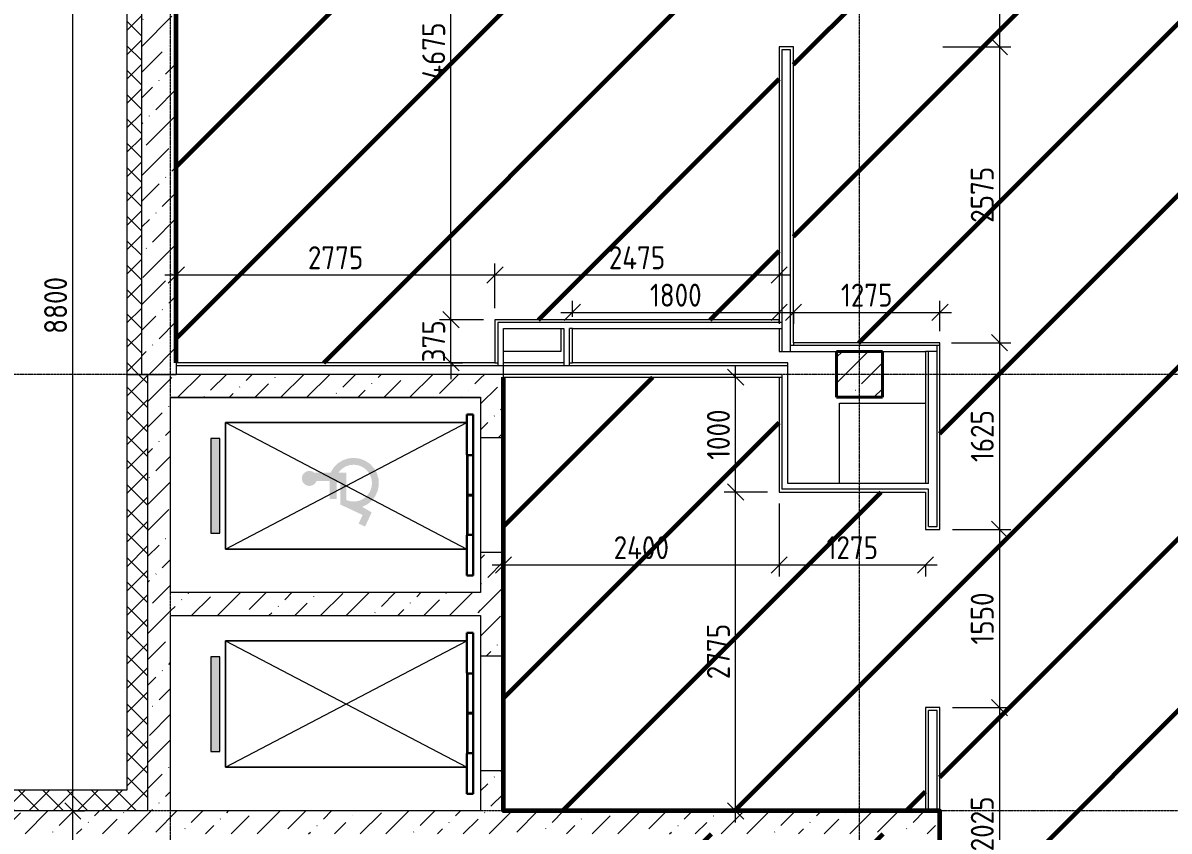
# Model space of a CAD drawing. Header units: millimetres. Extents: x -56773 to 323062, y -262288 to 76460.
# Drawn here: x -20876 to -10895, y -135968 to -128934 of the extents above; entities that cross this region are included whole.
import ezdxf

# ---------------------------------------------------------------- set-up
doc = ezdxf.new("R2010")
doc.units = ezdxf.units.MM
doc.linetypes.add('ADSK_Линия сетки', pattern=[25, 20, -2.5, 0, -2.5])
doc.linetypes.add('ADSK_Невидимые', pattern=[5, 3, -2])
for name, color, linetype, lineweight in [('1.1)Стяжка керамзит  2 этаж', 5, 'Continuous', 60), ('3.1 Штукатурка внешн стен', 5, 'Continuous', 60), ('Несущие колонны', 7, 'Continuous', 18), ('Обобщенные модели', 7, 'ADSK_Невидимые', 18), ('Оборудование', 7, 'Continuous', 18), ('Оси', 7, 'Continuous', 9), ('Перекрытие', 7, 'Continuous', 18), ('Размеры', 7, 'Continuous', 9), ('Стены внутренние', 7, 'Continuous', 18), ('Стены наружные', 7, 'Continuous', 18), ('Стены штриховка', 7, 'Continuous', 9), ('Узлы', 7, 'Continuous', 18)]:
    doc.layers.add(name, color=color, linetype=linetype, lineweight=lineweight)
doc.styles.add('GOST Common_3', font='', dxfattribs={"width": 0.9, "height": 200})
doc.styles.get('GOST Common_3').set_extended_font_data('GOST Common')
doc.dimstyles.new('ADSK_Основной_2_0_1', dxfattribs={"dimscale": 304.8, "dimtxt": 201.142999, "dimasz": 0.463911, "dimexe": 0.328084, "dimexo": 0.328084, "dimgap": 0.164042, "dimtad": 1, "dimdec": 3, "dimrnd": 0.001, "dimdsep": 46, "dimtxsty": 'GOST Common_3', "dimblk1": 'OBLIQUE', "dimblk2": 'OBLIQUE', "dimsah": 1, "dimcen": 0.09, "dimdle": 0.328084, "dimazin": 2, "dimtfac": 1, "dimtdec": 4, "dimtix": 1, "dimtmove": 1, "dimatfit": 3, "dimfxl": 1, "dimtvp": 1, "dimtolj": 1, "dimtzin": 0, "dimlwd": 20, "dimlwe": 20, "dimarcsym": 2})
doc.dimstyles.new('ADSK_Основной_2_0_2', dxfattribs={"dimscale": 304.8, "dimtxt": 201.142999, "dimasz": 0.463911, "dimexe": 0.328084, "dimexo": 0.328084, "dimgap": 0.164042, "dimtad": 1, "dimdec": 3, "dimrnd": 0.001, "dimdsep": 46, "dimtxsty": 'GOST Common_3', "dimblk1": 'OBLIQUE', "dimblk2": 'OBLIQUE', "dimsah": 1, "dimcen": 0.09, "dimdle": 0.328084, "dimazin": 2, "dimtfac": 1, "dimtdec": 4, "dimtix": 1, "dimtmove": 0, "dimatfit": 3, "dimfxl": 1, "dimtvp": 1, "dimtolj": 1, "dimtzin": 0, "dimlwd": 20, "dimlwe": 20, "dimarcsym": 2})
pattern_1 = [(45, (9.36, -150597.75), (84.18955, 308.69595), [396.875, -79.375, 3.353, -76.022])]
pattern_2 = [(45, (9.36, -150597.75), (-106.066, 106.066), []), (135, (9.36, -150597.75), (-106.066, -106.066), [])]

# ---------------------------------------------------------------- blocks, each defined once
blk = doc.blocks.new('ADSK_КолоннаЖБ_Прямоугольная - 400x400 мм-1807142-Кладочный план 3-го этажа')
at = {"layer": 'Несущие колонны', "lineweight": 40}
for p, q in [((-200, 200), (200, 200)), ((-200, -200), (-200, 200)), ((200, 200), (200, -200)), ((200, -200), (-200, -200))]:
    blk.add_line(p, q, dxfattribs=at)
blk = doc.blocks.new('AS-Shakhta_lifta-GOST_5746-2003 - Лифт_3_2700х1700 проем 1000-883891-Кладочный план 3-го этажа')
at = {"layer": 'Оборудование'}
h = blk.add_hatch(color=256, dxfattribs=at)
h.paths.add_polyline_path([(354.7, 344.2), (231, 401.8), (183.6, 319.7), (160.7, 365.2), (128, 404.3), (87.2, 434.8), (40.6, 455.1), (-9.5, 464.1), (-60.4, 461.4), (-109.3, 447.2), (-153.5, 422), (-190.9, 387.4), (-219.3, 345.2), (-237.2, 297.5), (-243.2, 242.1), (-238.5, 196.4), (-221.7, 148.3), (-194.4, 105.3), (-157.9, 69.8), (-114.3, 43.6), (-114.3, -98), (-123.4, -111.8), (-128.8, -127.6), (-130, -144.1), (-127, -160.5), (-120, -175.5), (-109.5, -188.4), (-96, -198.1), (-80.6, -204.2), (-64.1, -206.2), (-47.6, -203.9), (-32.3, -197.6), (-19, -187.7), (-8.6, -174.7), (-1.8, -159.5), (0.9, -143.1), (-0.6, -126.6), (-6.2, -110.9), (-15.5, -97.2), (-28, -86.3), (-42.9, -78.8), (-42.9, 35.4), (113.5, 35.4), (113.5, 97.4), (-31, 97.4), (-31, 128.1), (162.8, 128.1), (253.6, 322.9), (328.5, 288)])
h.paths.add_polyline_path([(136.6, 258.9), (135.3, 218.6), (123.9, 180), (-114.3, 180), (-114.3, 111.7), (-144.4, 138.5), (-166.9, 171.9), (-180.4, 209.8), (-184, 249.9), (-177.6, 289.7), (-161.5, 326.6), (-136.7, 358.3), (-104.7, 382.9), (-67.7, 398.8), (-27.9, 404.9), (12.2, 401), (50, 387.2), (83.3, 364.5), (109.8, 334.2), (128, 298.2)])
at = {"layer": 'Узлы'}
blk.add_hatch(color=256, dxfattribs=at).paths.add_polyline_path([(412.5, -920), (-412.5, -920), (-412.5, -1000), (412.5, -1000)])
at = {"layer": 'Обобщенные модели', "linetype": 'Continuous', "lineweight": 30}
for p, q in [((780, 1285), (-620, 1285)), ((-620, 1230), (-620, 1285)), ((-270, 1230), (-620, 1230)), ((-267, 1235), (-267, 1285)), ((-267, 1285), (77, 1285)), ((77, 1235), (-267, 1235)), ((77, 1285), (77, 1235)), ((83, 1235), (83, 1285)), ((83, 1285), (427, 1285)), ((427, 1235), (83, 1235)), ((427, 1285), (427, 1235)), ((430, 1230), (780, 1230)), ((780, 1230), (780, 1285))]:
    blk.add_line(p, q, dxfattribs=at)
at = {"layer": 'Обобщенные модели'}
for p, q in [((-270, 1235), (-270, 1285)), ((430, 1235), (430, 1285))]:
    blk.add_line(p, q, dxfattribs=at)
at = {"layer": 'Оборудование'}
for p, q in [((-770, -1350), (-770, 1350)), ((-550, -870), (-550, 1230)), ((550, -870), (-550, 1230)), ((-550, -870), (550, 1230)), ((550, 1230), (-550, 1230)), ((-550, 1230), (-550, -870)), ((550, 1230), (550, -870)), ((550, -870), (550, 1230)), ((550, -870), (-550, -870)), ((-550, -870), (550, -870))]:
    blk.add_line(p, q, dxfattribs=at)
at = {"layer": 'Узлы'}
for p, q in [((412.5, -920), (-412.5, -920)), ((-412.5, -920), (-412.5, -1000)), ((412.5, -1000), (412.5, -920)), ((-412.5, -1000), (412.5, -1000))]:
    blk.add_line(p, q, dxfattribs=at)
blk = doc.blocks.new('AS-Shakhta_lifta-GOST_5746-2003 - Лифт_3_2700х1700 проем 1001-883895-Кладочный план 3-го этажа')
at = {"layer": 'Узлы'}
blk.add_hatch(color=256, dxfattribs=at).paths.add_polyline_path([(412.5, -1000), (412.5, -920), (-412.5, -920), (-412.5, -1000)])
at = {"layer": 'Обобщенные модели', "linetype": 'Continuous', "lineweight": 30}
for p, q in [((780, 1285), (-620, 1285)), ((-620, 1230), (-620, 1285)), ((-270, 1230), (-620, 1230)), ((-267, 1235), (-267, 1285)), ((-267, 1285), (77, 1285)), ((77, 1235), (-267, 1235)), ((77, 1285), (77, 1235)), ((83, 1235), (83, 1285)), ((83, 1285), (427, 1285)), ((427, 1235), (83, 1235)), ((427, 1285), (427, 1235)), ((430, 1230), (780, 1230)), ((780, 1230), (780, 1285))]:
    blk.add_line(p, q, dxfattribs=at)
at = {"layer": 'Обобщенные модели'}
for p, q in [((-270, 1235), (-270, 1285)), ((430, 1235), (430, 1285))]:
    blk.add_line(p, q, dxfattribs=at)
at = {"layer": 'Оборудование'}
for p, q in [((-550, -870), (-550, 1230)), ((550, -870), (-550, 1230)), ((-550, -870), (550, 1230)), ((550, 1230), (-550, 1230)), ((-550, 1230), (-550, -870)), ((550, 1230), (550, -870)), ((550, -870), (550, 1230)), ((550, -870), (-550, -870)), ((-550, -870), (550, -870))]:
    blk.add_line(p, q, dxfattribs=at)
at = {"layer": 'Узлы'}
for p, q in [((412.5, -920), (-412.5, -920)), ((-412.5, -920), (-412.5, -1000)), ((412.5, -1000), (412.5, -920)), ((-412.5, -1000), (412.5, -1000))]:
    blk.add_line(p, q, dxfattribs=at)
blk = doc.blocks.new('_Oblique')
at = {"color": 0, "linetype": 'ByBlock', "lineweight": -2}
blk.add_line((-0.5, -0.5), (0.5, 0.5), dxfattribs=at)
blk = doc.blocks.new('*D5141')
at = {"layer": 'Defpoints', "color": 0, "transparency": 16777216}
for p in [(-20541.2, -135792.8), (-20441.2, -135792.8), (-20541.2, -139592.8)]:
    blk.add_point(p, dxfattribs=at)
at = {"layer": 'Размеры', "color": 0, "lineweight": 20, "transparency": 16777216}
for p, q in [((-20441.2, -139692.8), (-20441.2, -135692.8)), ((-20441.2, -135792.8), (-20341.2, -135792.8)), ((-20441.2, -139592.8), (-20341.2, -139592.8))]:
    blk.add_line(p, q, dxfattribs=at)
at = {"layer": 'Размеры', "color": 0, "lineweight": 20, "transparency": 16777216, "xscale": 141.4, "yscale": 141.4, "zscale": 141.4}
for p, rotation in [((-20441.2, -135792.8), 90), ((-20441.2, -139592.8), 270)]:
    blk.add_blockref('_Oblique', p, dxfattribs=dict(at, rotation=rotation))
at = {"layer": 'Размеры', "color": 0, "lineweight": 9, "transparency": 16777216, "insert": (-20591.2, -137692.8), "char_height": 200, "width": 605.475, "attachment_point": 5, "rotation": 90, "style": 'GOST Common_3'}
blk.add_mtext('\\A1;3800', dxfattribs=at)
blk = doc.blocks.new('*D5142')
at = {"layer": 'Defpoints', "color": 0, "transparency": 16777216}
for p in [(-20441.2, -126992.8), (-19790.6, -126992.8), (-20541.2, -135792.8)]:
    blk.add_point(p, dxfattribs=at)
at = {"layer": 'Размеры', "color": 0, "lineweight": 20, "transparency": 16777216}
for p, q in [((-20441.2, -135892.8), (-20441.2, -126892.8)), ((-19890.6, -126992.8), (-20541.2, -126992.8)), ((-20441.2, -135792.8), (-20341.2, -135792.8))]:
    blk.add_line(p, q, dxfattribs=at)
at = {"layer": 'Размеры', "color": 0, "lineweight": 20, "transparency": 16777216, "xscale": 141.4, "yscale": 141.4, "zscale": 141.4}
for p, rotation in [((-20441.2, -126992.8), 90), ((-20441.2, -135792.8), 270)]:
    blk.add_blockref('_Oblique', p, dxfattribs=dict(at, rotation=rotation))
at = {"layer": 'Размеры', "color": 0, "lineweight": 9, "transparency": 16777216, "insert": (-20591.2, -131392.8), "char_height": 200, "width": 605.475, "attachment_point": 5, "rotation": 90, "style": 'GOST Common_3'}
blk.add_mtext('\\A1;8800', dxfattribs=at)
blk = doc.blocks.new('*D5327')
at = {"layer": 'Defpoints', "color": 0, "transparency": 16777216}
for p in [(-12965.6, -127942.8), (-12965.6, -129142.8), (-12371.5, -129142.8)]:
    blk.add_point(p, dxfattribs=at)
at = {"layer": 'Размеры', "color": 0, "lineweight": 20, "transparency": 16777216}
for p, q in [((-12371.5, -127842.8), (-12371.5, -129242.8)), ((-12865.6, -127942.8), (-12271.5, -127942.8)), ((-12865.6, -129142.8), (-12271.5, -129142.8))]:
    blk.add_line(p, q, dxfattribs=at)
at = {"layer": 'Размеры', "color": 0, "lineweight": 20, "transparency": 16777216, "xscale": 141.4, "yscale": 141.4, "zscale": 141.4}
for p, rotation in [((-12371.5, -127942.8), 90), ((-12371.5, -129142.8), 270)]:
    blk.add_blockref('_Oblique', p, dxfattribs=dict(at, rotation=rotation))
at = {"layer": 'Размеры', "color": 0, "lineweight": 9, "transparency": 16777216, "insert": (-12521.5, -128542.8), "char_height": 200, "width": 560.473, "attachment_point": 5, "rotation": 90, "style": 'GOST Common_3'}
blk.add_mtext('\\A1;1200', dxfattribs=at)
blk = doc.blocks.new('*D5328')
at = {"layer": 'Defpoints', "color": 0, "transparency": 16777216}
for p in [(-12965.6, -129142.8), (-12890.6, -131717.8), (-12371.5, -131717.8)]:
    blk.add_point(p, dxfattribs=at)
at = {"layer": 'Размеры', "color": 0, "lineweight": 20, "transparency": 16777216}
for p, q in [((-12371.5, -129042.8), (-12371.5, -131817.8)), ((-12865.6, -129142.8), (-12271.5, -129142.8)), ((-12790.6, -131717.8), (-12271.5, -131717.8))]:
    blk.add_line(p, q, dxfattribs=at)
at = {"layer": 'Размеры', "color": 0, "lineweight": 20, "transparency": 16777216, "xscale": 141.4, "yscale": 141.4, "zscale": 141.4}
for p, rotation in [((-12371.5, -129142.8), 90), ((-12371.5, -131717.8), 270)]:
    blk.add_blockref('_Oblique', p, dxfattribs=dict(at, rotation=rotation))
at = {"layer": 'Размеры', "color": 0, "lineweight": 9, "transparency": 16777216, "insert": (-12521.5, -130430.3), "char_height": 200, "width": 605.475, "attachment_point": 5, "rotation": 90, "style": 'GOST Common_3'}
blk.add_mtext('\\A1;2575', dxfattribs=at)
blk = doc.blocks.new('*D5329')
at = {"layer": 'Defpoints', "color": 0, "transparency": 16777216}
for p in [(-12890.6, -131717.8), (-12880.6, -133342.8), (-12371.5, -133342.8)]:
    blk.add_point(p, dxfattribs=at)
at = {"layer": 'Размеры', "color": 0, "lineweight": 20, "transparency": 16777216}
for p, q in [((-12371.5, -131617.8), (-12371.5, -133442.8)), ((-12790.6, -131717.8), (-12271.5, -131717.8)), ((-12780.6, -133342.8), (-12271.5, -133342.8))]:
    blk.add_line(p, q, dxfattribs=at)
at = {"layer": 'Размеры', "color": 0, "lineweight": 20, "transparency": 16777216, "xscale": 141.4, "yscale": 141.4, "zscale": 141.4}
for p, rotation in [((-12371.5, -131717.8), 90), ((-12371.5, -133342.8), 270)]:
    blk.add_blockref('_Oblique', p, dxfattribs=dict(at, rotation=rotation))
at = {"layer": 'Размеры', "color": 0, "lineweight": 9, "transparency": 16777216, "insert": (-12521.5, -132530.3), "char_height": 200, "width": 560.473, "attachment_point": 5, "rotation": 90, "style": 'GOST Common_3'}
blk.add_mtext('\\A1;1625', dxfattribs=at)
blk = doc.blocks.new('*D5330')
at = {"layer": 'Defpoints', "color": 0, "transparency": 16777216}
for p in [(-12880.6, -133342.8), (-12880.6, -134892.8), (-12371.5, -134892.8)]:
    blk.add_point(p, dxfattribs=at)
at = {"layer": 'Размеры', "color": 0, "lineweight": 20, "transparency": 16777216}
for p, q in [((-12371.5, -133242.8), (-12371.5, -134992.8)), ((-12780.6, -133342.8), (-12271.5, -133342.8)), ((-12780.6, -134892.8), (-12271.5, -134892.8))]:
    blk.add_line(p, q, dxfattribs=at)
at = {"layer": 'Размеры', "color": 0, "lineweight": 20, "transparency": 16777216, "xscale": 141.4, "yscale": 141.4, "zscale": 141.4}
for p, rotation in [((-12371.5, -133342.8), 90), ((-12371.5, -134892.8), 270)]:
    blk.add_blockref('_Oblique', p, dxfattribs=dict(at, rotation=rotation))
at = {"layer": 'Размеры', "color": 0, "lineweight": 9, "transparency": 16777216, "insert": (-12521.5, -134117.8), "char_height": 200, "width": 560.473, "attachment_point": 5, "rotation": 90, "style": 'GOST Common_3'}
blk.add_mtext('\\A1;1550', dxfattribs=at)
blk = doc.blocks.new('*D5331')
at = {"layer": 'Defpoints', "color": 0, "transparency": 16777216}
for p in [(-12880.6, -134892.8), (-12890.6, -136917.8), (-12371.5, -136917.8)]:
    blk.add_point(p, dxfattribs=at)
at = {"layer": 'Размеры', "color": 0, "lineweight": 20, "transparency": 16777216}
for p, q in [((-12371.5, -134792.8), (-12371.5, -137017.8)), ((-12780.6, -134892.8), (-12271.5, -134892.8)), ((-12790.6, -136917.8), (-12271.5, -136917.8))]:
    blk.add_line(p, q, dxfattribs=at)
at = {"layer": 'Размеры', "color": 0, "lineweight": 20, "transparency": 16777216, "xscale": 141.4, "yscale": 141.4, "zscale": 141.4}
for p, rotation in [((-12371.5, -134892.8), 90), ((-12371.5, -136917.8), 270)]:
    blk.add_blockref('_Oblique', p, dxfattribs=dict(at, rotation=rotation))
at = {"layer": 'Размеры', "color": 0, "lineweight": 9, "transparency": 16777216, "insert": (-12521.5, -135905.3), "char_height": 200, "width": 605.475, "attachment_point": 5, "rotation": 90, "style": 'GOST Common_3'}
blk.add_mtext('\\A1;2025', dxfattribs=at)
blk = doc.blocks.new('*D5348')
at = {"layer": 'Defpoints', "color": 0, "transparency": 16777216}
for p in [(-19540.6, -131028.1), (-16765.6, -131128.1), (-16765.6, -131517.8)]:
    blk.add_point(p, dxfattribs=at)
at = {"layer": 'Размеры', "color": 0, "lineweight": 20, "transparency": 16777216}
for p, q in [((-16765.6, -131417.8), (-16765.6, -131028.1)), ((-19640.6, -131128.1), (-16665.6, -131128.1)), ((-19540.6, -131128.1), (-19540.6, -131228.1))]:
    blk.add_line(p, q, dxfattribs=at)
at = {"layer": 'Размеры', "color": 0, "lineweight": 20, "transparency": 16777216, "xscale": 141.4, "yscale": 141.4, "zscale": 141.4, "rotation": 180}
blk.add_blockref('_Oblique', (-19540.6, -131128.1), dxfattribs=at)
at = {"layer": 'Размеры', "color": 0, "lineweight": 20, "transparency": 16777216, "xscale": 141.4, "yscale": 141.4, "zscale": 141.4}
blk.add_blockref('_Oblique', (-16765.6, -131128.1), dxfattribs=at)
at = {"layer": 'Размеры', "color": 0, "lineweight": 9, "transparency": 16777216, "insert": (-18153.1, -130978.1), "char_height": 200, "width": 605.475, "attachment_point": 5, "style": 'GOST Common_3'}
blk.add_mtext('\\A1;2775', dxfattribs=at)
blk = doc.blocks.new('*D5349')
at = {"layer": 'Defpoints', "color": 0, "transparency": 16777216}
for p in [(-14290.6, -131028.1), (-14290.6, -131128.1), (-16765.6, -131517.8)]:
    blk.add_point(p, dxfattribs=at)
at = {"layer": 'Размеры', "color": 0, "lineweight": 20, "transparency": 16777216}
for p, q in [((-16765.6, -131417.8), (-16765.6, -131028.1)), ((-16865.6, -131128.1), (-14190.6, -131128.1)), ((-14290.6, -131128.1), (-14290.6, -131228.1))]:
    blk.add_line(p, q, dxfattribs=at)
at = {"layer": 'Размеры', "color": 0, "lineweight": 20, "transparency": 16777216, "xscale": 141.4, "yscale": 141.4, "zscale": 141.4, "rotation": 180}
blk.add_blockref('_Oblique', (-16765.6, -131128.1), dxfattribs=at)
at = {"layer": 'Размеры', "color": 0, "lineweight": 20, "transparency": 16777216, "xscale": 141.4, "yscale": 141.4, "zscale": 141.4}
blk.add_blockref('_Oblique', (-14290.6, -131128.1), dxfattribs=at)
at = {"layer": 'Размеры', "color": 0, "lineweight": 9, "transparency": 16777216, "insert": (-15528.1, -130978.1), "char_height": 200, "width": 625.93, "attachment_point": 5, "style": 'GOST Common_3'}
blk.add_mtext('\\A1;2475', dxfattribs=at)
blk = doc.blocks.new('*D5350')
at = {"layer": 'Defpoints', "color": 0, "transparency": 16777216}
for p in [(-14290.6, -131353.6), (-14290.6, -131453.6), (-16090.6, -131592.8)]:
    blk.add_point(p, dxfattribs=at)
at = {"layer": 'Размеры', "color": 0, "lineweight": 20, "transparency": 16777216}
for p, q in [((-16090.6, -131492.8), (-16090.6, -131353.6)), ((-16190.6, -131453.6), (-14190.6, -131453.6)), ((-14290.6, -131453.6), (-14290.6, -131553.6))]:
    blk.add_line(p, q, dxfattribs=at)
at = {"layer": 'Размеры', "color": 0, "lineweight": 20, "transparency": 16777216, "xscale": 141.4, "yscale": 141.4, "zscale": 141.4, "rotation": 180}
blk.add_blockref('_Oblique', (-16090.6, -131453.6), dxfattribs=at)
at = {"layer": 'Размеры', "color": 0, "lineweight": 20, "transparency": 16777216, "xscale": 141.4, "yscale": 141.4, "zscale": 141.4}
blk.add_blockref('_Oblique', (-14290.6, -131453.6), dxfattribs=at)
at = {"layer": 'Размеры', "color": 0, "lineweight": 9, "transparency": 16777216, "insert": (-15190.6, -131303.6), "char_height": 200, "width": 560.473, "attachment_point": 5, "style": 'GOST Common_3'}
blk.add_mtext('\\A1;1800', dxfattribs=at)
blk = doc.blocks.new('*D5351')
at = {"layer": 'Defpoints', "color": 0, "transparency": 16777216}
for p in [(-14165.6, -131353.6), (-12890.6, -131453.6), (-12890.6, -131717.8)]:
    blk.add_point(p, dxfattribs=at)
at = {"layer": 'Размеры', "color": 0, "lineweight": 20, "transparency": 16777216}
for p, q in [((-12890.6, -131617.8), (-12890.6, -131353.6)), ((-14265.6, -131453.6), (-12790.6, -131453.6)), ((-14165.6, -131453.6), (-14165.6, -131553.6))]:
    blk.add_line(p, q, dxfattribs=at)
at = {"layer": 'Размеры', "color": 0, "lineweight": 20, "transparency": 16777216, "xscale": 141.4, "yscale": 141.4, "zscale": 141.4, "rotation": 180}
blk.add_blockref('_Oblique', (-14165.6, -131453.6), dxfattribs=at)
at = {"layer": 'Размеры', "color": 0, "lineweight": 20, "transparency": 16777216, "xscale": 141.4, "yscale": 141.4, "zscale": 141.4}
blk.add_blockref('_Oblique', (-12890.6, -131453.6), dxfattribs=at)
at = {"layer": 'Размеры', "color": 0, "lineweight": 9, "transparency": 16777216, "insert": (-13528.1, -131303.6), "char_height": 200, "width": 560.473, "attachment_point": 5, "style": 'GOST Common_3'}
blk.add_mtext('\\A1;1275', dxfattribs=at)
blk = doc.blocks.new('*D5568')
at = {"layer": 'Defpoints', "color": 0, "transparency": 16777216}
for p in [(-17148.8, -131517.8), (-16765.6, -131517.8), (-17248.8, -131892.8)]:
    blk.add_point(p, dxfattribs=at)
at = {"layer": 'Размеры', "color": 0, "lineweight": 20, "transparency": 16777216}
for p, q in [((-17148.8, -131517.8), (-17148.8, -131376.4)), ((-16865.6, -131517.8), (-17248.8, -131517.8)), ((-17148.8, -131892.8), (-17148.8, -131517.8)), ((-17148.8, -131892.8), (-17048.8, -131892.8)), ((-17148.8, -131892.8), (-17148.8, -132034.2))]:
    blk.add_line(p, q, dxfattribs=at)
at = {"layer": 'Размеры', "color": 0, "lineweight": 20, "transparency": 16777216, "xscale": 141.4, "yscale": 141.4, "zscale": 141.4}
for p, rotation in [((-17148.8, -131517.8), 270), ((-17148.8, -131892.8), 90)]:
    blk.add_blockref('_Oblique', p, dxfattribs=dict(at, rotation=rotation))
at = {"layer": 'Размеры', "color": 0, "lineweight": 9, "transparency": 16777216, "insert": (-17298.8, -131705.3), "char_height": 200, "width": 454.106, "attachment_point": 5, "rotation": 90, "style": 'GOST Common_3'}
blk.add_mtext('\\A1;375', dxfattribs=at)
blk = doc.blocks.new('*D5569')
at = {"layer": 'Defpoints', "color": 0, "transparency": 16777216}
for p in [(-17248.8, -126842.8), (-17148.8, -126842.8), (-16765.6, -131517.8)]:
    blk.add_point(p, dxfattribs=at)
at = {"layer": 'Размеры', "color": 0, "lineweight": 20, "transparency": 16777216}
for p, q in [((-17148.8, -131617.8), (-17148.8, -126742.8)), ((-17148.8, -126842.8), (-17048.8, -126842.8)), ((-16865.6, -131517.8), (-17248.8, -131517.8))]:
    blk.add_line(p, q, dxfattribs=at)
at = {"layer": 'Размеры', "color": 0, "lineweight": 20, "transparency": 16777216, "xscale": 141.4, "yscale": 141.4, "zscale": 141.4}
for p, rotation in [((-17148.8, -126842.8), 90), ((-17148.8, -131517.8), 270)]:
    blk.add_blockref('_Oblique', p, dxfattribs=dict(at, rotation=rotation))
at = {"layer": 'Размеры', "color": 0, "lineweight": 9, "transparency": 16777216, "insert": (-17298.8, -129180.3), "char_height": 200, "width": 625.93, "attachment_point": 5, "rotation": 90, "style": 'GOST Common_3'}
blk.add_mtext('\\A1;4675', dxfattribs=at)
blk = doc.blocks.new('*D5570')
at = {"layer": 'Defpoints', "color": 0, "transparency": 16777216}
for p in [(-14290.6, -133017.8), (-16690.6, -133551.4), (-14290.6, -133651.4)]:
    blk.add_point(p, dxfattribs=at)
at = {"layer": 'Размеры', "color": 0, "lineweight": 20, "transparency": 16777216}
for p, q in [((-14290.6, -133117.8), (-14290.6, -133751.4)), ((-16790.6, -133651.4), (-14190.6, -133651.4)), ((-16690.6, -133651.4), (-16690.6, -133751.4))]:
    blk.add_line(p, q, dxfattribs=at)
at = {"layer": 'Размеры', "color": 0, "lineweight": 20, "transparency": 16777216, "xscale": 141.4, "yscale": 141.4, "zscale": 141.4, "rotation": 180}
blk.add_blockref('_Oblique', (-16690.6, -133651.4), dxfattribs=at)
at = {"layer": 'Размеры', "color": 0, "lineweight": 20, "transparency": 16777216, "xscale": 141.4, "yscale": 141.4, "zscale": 141.4}
blk.add_blockref('_Oblique', (-14290.6, -133651.4), dxfattribs=at)
at = {"layer": 'Размеры', "color": 0, "lineweight": 9, "transparency": 16777216, "insert": (-15490.6, -133501.4), "char_height": 200, "width": 625.93, "attachment_point": 5, "style": 'GOST Common_3'}
blk.add_mtext('\\A1;2400', dxfattribs=at)
blk = doc.blocks.new('*D5571')
at = {"layer": 'Defpoints', "color": 0, "transparency": 16777216}
for p in [(-14290.6, -133017.8), (-13015.6, -133551.4), (-13015.6, -133651.4)]:
    blk.add_point(p, dxfattribs=at)
at = {"layer": 'Размеры', "color": 0, "lineweight": 20, "transparency": 16777216}
for p, q in [((-14290.6, -133117.8), (-14290.6, -133751.4)), ((-14390.6, -133651.4), (-12915.6, -133651.4)), ((-13015.6, -133651.4), (-13015.6, -133751.4))]:
    blk.add_line(p, q, dxfattribs=at)
at = {"layer": 'Размеры', "color": 0, "lineweight": 20, "transparency": 16777216, "xscale": 141.4, "yscale": 141.4, "zscale": 141.4, "rotation": 180}
blk.add_blockref('_Oblique', (-14290.6, -133651.4), dxfattribs=at)
at = {"layer": 'Размеры', "color": 0, "lineweight": 20, "transparency": 16777216, "xscale": 141.4, "yscale": 141.4, "zscale": 141.4}
blk.add_blockref('_Oblique', (-13015.6, -133651.4), dxfattribs=at)
at = {"layer": 'Размеры', "color": 0, "lineweight": 9, "transparency": 16777216, "insert": (-13653.1, -133501.4), "char_height": 200, "width": 560.473, "attachment_point": 5, "style": 'GOST Common_3'}
blk.add_mtext('\\A1;1275', dxfattribs=at)
blk = doc.blocks.new('*D5572')
at = {"layer": 'Defpoints', "color": 0, "transparency": 16777216}
for p in [(-14669.5, -133017.8), (-14290.6, -133017.8), (-14769.5, -135792.8)]:
    blk.add_point(p, dxfattribs=at)
at = {"layer": 'Размеры', "color": 0, "lineweight": 20, "transparency": 16777216}
for p, q in [((-14669.5, -135892.8), (-14669.5, -132917.8)), ((-14390.6, -133017.8), (-14769.5, -133017.8)), ((-14669.5, -135792.8), (-14569.5, -135792.8))]:
    blk.add_line(p, q, dxfattribs=at)
at = {"layer": 'Размеры', "color": 0, "lineweight": 20, "transparency": 16777216, "xscale": 141.4, "yscale": 141.4, "zscale": 141.4}
for p, rotation in [((-14669.5, -133017.8), 90), ((-14669.5, -135792.8), 270)]:
    blk.add_blockref('_Oblique', p, dxfattribs=dict(at, rotation=rotation))
at = {"layer": 'Размеры', "color": 0, "lineweight": 9, "transparency": 16777216, "insert": (-14819.5, -134405.3), "char_height": 200, "width": 605.475, "attachment_point": 5, "rotation": 90, "style": 'GOST Common_3'}
blk.add_mtext('\\A1;2775', dxfattribs=at)
blk = doc.blocks.new('*D5573')
at = {"layer": 'Defpoints', "color": 0, "transparency": 16777216}
for p in [(-14769.5, -132017.8), (-14669.5, -132017.8), (-14290.6, -133017.8)]:
    blk.add_point(p, dxfattribs=at)
at = {"layer": 'Размеры', "color": 0, "lineweight": 20, "transparency": 16777216}
for p, q in [((-14669.5, -133117.8), (-14669.5, -131917.8)), ((-14669.5, -132017.8), (-14569.5, -132017.8)), ((-14390.6, -133017.8), (-14769.5, -133017.8))]:
    blk.add_line(p, q, dxfattribs=at)
at = {"layer": 'Размеры', "color": 0, "lineweight": 20, "transparency": 16777216, "xscale": 141.4, "yscale": 141.4, "zscale": 141.4}
for p, rotation in [((-14669.5, -132017.8), 90), ((-14669.5, -133017.8), 270)]:
    blk.add_blockref('_Oblique', p, dxfattribs=dict(at, rotation=rotation))
at = {"layer": 'Размеры', "color": 0, "lineweight": 9, "transparency": 16777216, "insert": (-14819.5, -132517.8), "char_height": 200, "width": 560.473, "attachment_point": 5, "rotation": 90, "style": 'GOST Common_3'}
blk.add_mtext('\\A1;1000', dxfattribs=at)

msp = doc.modelspace()

# ---------------------------------------------------------------- hatches: boundary and pattern name
at = {"layer": '1.1)Стяжка керамзит  2 этаж', "transparency": 33554687}
h = msp.add_hatch(dxfattribs=at)
h.set_pattern_fill('ANSI31', color=5, scale=333)
h.paths.add_polyline_path([(-9765.6385, -134417.7816), (-9640.6385, -134417.7816), (-9640.6385, -134517.7816), (-8915.6385, -134517.7816), (-8915.6385, -137897.8439), (-3240.6385, -137897.8439), (-3240.6385, -136842.7816), (-3240.6385, -135992.7816), (-3390.6385, -135992.7816), (-3390.6385, -135592.7816), (-3240.6385, -135592.7816), (-3240.6385, -134692.7816), (-3240.6385, -133042.7816), (-3240.6385, -132192.7816), (-3390.6385, -132192.7816), (-3390.6385, -131792.7816), (-3240.6385, -131792.7816), (-3240.6385, -131192.7816), (-3240.6385, -129942.7816), (-3240.6385, -129867.7816), (-7390.6385, -129867.7816), (-7390.6385, -129742.7816), (-3240.6385, -129742.7816), (-3240.6385, -126992.7816), (-3390.6385, -126992.7816), (-3390.6385, -126842.7816), (-3990.6385, -126842.7816), (-5640.6385, -126842.7816), (-6790.6385, -126842.7816), (-8440.6385, -126842.7816), (-8915.6385, -126842.7816), (-8915.6385, -127667.7816), (-9640.6385, -127667.7816), (-9640.6385, -127792.7816), (-9765.6385, -127792.7816), (-9765.6385, -126842.7816), (-10590.6385, -126842.7816), (-12240.6385, -126842.7816), (-13390.6385, -126842.7816), (-13390.6385, -126992.7816), (-13790.6385, -126992.7816), (-13790.6385, -126842.7816), (-14165.6385, -126842.7816), (-14165.6385, -127942.7816), (-14290.6385, -127942.7816), (-14290.6385, -126842.7816), (-14390.6385, -126842.7816), (-16040.6385, -126842.7816), (-17190.6385, -126842.7816), (-18840.6385, -126842.7816), (-19390.6385, -126842.7816), (-19390.6385, -126992.7816), (-19540.6385, -126992.7816), (-19540.6385, -131892.7816), (-16765.6385, -131892.7816), (-16765.6385, -131517.7816), (-14290.6385, -131517.7816), (-14290.6385, -129142.7816), (-14165.6385, -129142.7816), (-14165.6385, -131717.7816), (-12890.6385, -131717.7816), (-12890.6385, -133342.7816), (-13015.6385, -133342.7816), (-13015.6385, -133017.7816), (-14290.6385, -133017.7816), (-14290.6385, -132017.7816), (-16690.6385, -132017.7816), (-16690.6385, -132542.7816), (-16690.6385, -133542.7816), (-16690.6385, -134442.7816), (-16690.6385, -135442.7816), (-16690.6385, -135792.7816), (-13015.6385, -135792.7816), (-13015.6385, -134892.7816), (-12890.6385, -134892.7816), (-12890.6385, -135792.7816), (-12890.6385, -136917.7816), (-13090.6385, -136917.7816), (-13090.6385, -135992.7816), (-15790.6385, -135992.7816), (-15790.6385, -137792.7816), (-15790.6385, -137897.8439), (-11060.9949, -137897.8439), (-9765.6385, -137897.8439), (-9765.6385, -137817.7816), (-9765.6385, -137217.7816)])
h.paths.add_polyline_path([(-9765.6385, -132967.7816), (-9765.6385, -128992.7816), (-9640.6385, -128992.7816), (-9640.6385, -129117.7816), (-8915.6385, -129117.7816), (-8915.6385, -129742.7816), (-8390.6385, -129742.7816), (-8390.6385, -129867.7816), (-8915.6385, -129867.7816), (-8915.6385, -132867.7816), (-9640.6385, -132867.7816), (-9640.6385, -132967.7816)], flags=16)
h.paths.add_polyline_path([(-9665.6385, -129017.7816), (-9665.6385, -129142.7816), (-9640.6385, -129142.7816), (-9640.6385, -129117.7816)], flags=0)
h.paths.add_polyline_path([(-8415.6385, -129842.7816), (-8940.6385, -129842.7816), (-8940.6385, -129867.7816), (-8915.6385, -129867.7816)], flags=0)
h.paths.add_polyline_path([(-9640.6385, -132792.7816), (-9640.6385, -130067.7816), (-9640.6385, -130042.7816), (-8990.6385, -130042.7816), (-8990.6385, -132792.7816)], flags=0)
h.paths.add_polyline_path([(-9390.6385, -132192.7816), (-9390.6385, -131792.7816), (-8990.6385, -131792.7816), (-8990.6385, -132192.7816)], flags=0)
h.paths.add_polyline_path([(-9640.6385, -129992.7816), (-9640.6385, -129192.7816), (-8990.6385, -129192.7816), (-8990.6385, -129992.7816)], flags=0)
h.paths.add_polyline_path([(-8915.6385, -129742.7816), (-8415.6385, -129767.7816), (-8940.6385, -129767.7816), (-8940.6385, -129742.7816)], flags=0)
at = {"layer": 'Несущие колонны', "lineweight": 9}
h = msp.add_hatch(dxfattribs=at)
h.set_pattern_fill('FP_1', color=256, style=0, pattern_type=2)
h.set_pattern_definition([(45, (9.36, -150597.75), (-224.5064, 224.5064), []), (45, (233.87, -150597.75), (-224.5064, 224.5064), [396.875, -79.375, 3.353, -76.022])])
h.paths.add_polyline_path([(-13390.6385, -132192.7816), (-13390.6385, -131792.7816), (-13790.6385, -131792.7816), (-13790.6385, -132192.7816)])
at = {"layer": 'Стены внутренние', "lineweight": 9}
h = msp.add_hatch(dxfattribs=at)
h.set_pattern_fill('FP_2', color=256, style=0, pattern_type=2)
h.set_pattern_definition(pattern_1)
h.paths.add_polyline_path([(-19840.6385, -131992.7816), (-19540.6385, -131992.7816), (-19540.6385, -126992.7816), (-19840.6385, -126992.7816), (-19840.6385, -129983.3583)])
at = {"layer": 'Стены наружные', "lineweight": 9}
h = msp.add_hatch(dxfattribs=at)
h.set_pattern_fill('FP_4', color=256, style=0, pattern_type=2)
h.set_pattern_definition(pattern_2)
h.paths.add_polyline_path([(-19970.6385, -131992.7816), (-19840.6385, -131992.7816), (-19840.6385, -126593.1816), (-19970.6385, -126593.1816), (-19970.6385, -129983.3583)])
h = msp.add_hatch(dxfattribs=at)
h.set_pattern_fill('FP_4', color=256, style=0, pattern_type=2)
h.set_pattern_definition(pattern_2)
h.paths.add_polyline_path([(-19970.6385, -135612.7816), (-19790.6385, -135612.7816), (-19790.6385, -131992.7816), (-19970.6385, -131992.7816), (-19970.6385, -135431.4407)])
h = msp.add_hatch(dxfattribs=at)
h.set_pattern_fill('FP_2', color=256, style=0, pattern_type=2)
h.set_pattern_definition(pattern_1)
h.paths.add_polyline_path([(-19590.6385, -135792.7816), (-19590.6385, -131992.7816), (-19790.6385, -131992.7816), (-19790.6385, -135792.7816)])
h = msp.add_hatch(dxfattribs=at)
h.set_pattern_fill('FP_2', color=256, style=0, pattern_type=2)
h.set_pattern_definition(pattern_1)
h.paths.add_polyline_path([(-19590.6385, -132192.7816), (-16890.6385, -132192.7816), (-16890.6385, -131992.7816), (-19590.6385, -131992.7816)])
h = msp.add_hatch(dxfattribs=at)
h.set_pattern_fill('FP_2', color=256, style=0, pattern_type=2)
h.set_pattern_definition(pattern_1)
h.paths.add_polyline_path([(-16690.6385, -135792.7816), (-16690.6385, -135442.7816), (-16890.6385, -135442.7816), (-16890.6385, -135792.7816)])
h.paths.add_polyline_path([(-16890.6385, -134442.7816), (-16690.6385, -134442.7816), (-16690.6385, -133542.7816), (-16890.6385, -133542.7816), (-16890.6385, -134092.7816)])
h.paths.add_polyline_path([(-16690.6385, -132542.7816), (-16690.6385, -131992.7816), (-16890.6385, -131992.7816), (-16890.6385, -132542.7816)])
h = msp.add_hatch(dxfattribs=at)
h.set_pattern_fill('FP_2', color=256, style=0, pattern_type=2)
h.set_pattern_definition(pattern_1)
h.paths.add_polyline_path([(-19590.6385, -134092.7816), (-16890.6385, -134092.7816), (-16890.6385, -133892.7816), (-19590.6385, -133892.7816)])
h = msp.add_hatch(dxfattribs=at)
h.set_pattern_fill('FP_4', color=256, style=0, pattern_type=2)
h.set_pattern_definition(pattern_2)
h.paths.add_polyline_path([(-19790.6385, -135792.7816), (-19790.6385, -135612.7816), (-21670.6385, -135612.7816), (-21670.6385, -135792.7816), (-21128.4756, -135792.7816)])
h = msp.add_hatch(dxfattribs=at)
h.set_pattern_fill('FP_2', color=256, style=0, pattern_type=2)
h.set_pattern_definition(pattern_1)
h.paths.add_polyline_path([(-12890.6385, -135992.7816), (-12890.6385, -135792.7816), (-21490.6385, -135792.7816), (-21490.6385, -135992.7816), (-13090.6385, -135992.7816)])

# ---------------------------------------------------------------- linework, layer by layer
at = {"layer": '3.1 Штукатурка внешн стен'}
for points in [[(-19540.6385, -131892.7816), (-19540.6385, -126792.7816), (-3190.6385, -126792.7816), (-3190.6385, -140992.7816)], [(-15390.6385, -139592.7816), (-12890.6385, -139592.7816), (-12890.6385, -135792.7816), (-16690.6385, -135792.7816), (-16690.6385, -132017.7816)]]:
    msp.add_lwpolyline(points, dxfattribs=at)
at = {"layer": 'Несущие колонны', "lineweight": 9}
for p, q in [((-13390.6385, -131792.7816), (-13790.6385, -131792.7816)), ((-13790.6385, -131792.7816), (-13790.6385, -132192.7816)), ((-13390.6385, -132192.7816), (-13390.6385, -131792.7816)), ((-13790.6385, -132192.7816), (-13390.6385, -132192.7816))]:
    msp.add_line(p, q, dxfattribs=at)
at = {"layer": 'Оси', "linetype": 'ADSK_Линия сетки', "lineweight": 5}
for p, q in [((-19590.6385, -161571.6329), (-19590.6385, -126096.8365)), ((-13590.6385, -161571.6329), (-13590.6385, -126096.8365)), ((-2488.0423, -131992.7816), (-25230.7352, -131992.7816)), ((-2488.0423, -135792.7816), (-25230.7352, -135792.7816))]:
    msp.add_line(p, q, dxfattribs=at)
at = {"layer": 'Перекрытие'}
for p, q in [((-16190.6385, -131592.7816), (-16190.6385, -131792.7816)), ((-16190.6385, -131792.7816), (-16690.6385, -131792.7816)), ((-13765.6385, -132242.7816), (-13015.6385, -132242.7816)), ((-13765.6385, -132942.7816), (-13765.6385, -132242.7816)), ((-16890.6385, -132542.7816), (-16890.6385, -133542.7816)), ((-16890.6385, -134442.7816), (-16890.6385, -135442.7816))]:
    msp.add_line(p, q, dxfattribs=at)
at = {"layer": 'Стены внутренние', "lineweight": 5}
for p, q in [((-19540.6385, -126992.7816), (-19540.6385, -131992.7816)), ((-14165.6385, -129142.7816), (-14290.6385, -129142.7816)), ((-14290.6385, -129142.7816), (-14290.6385, -131517.7816)), ((-14165.6385, -131717.7816), (-14165.6385, -129142.7816)), ((-16765.6385, -131517.7816), (-16765.6385, -131892.7816)), ((-14290.6385, -131517.7816), (-16765.6385, -131517.7816)), ((-16690.6385, -132017.7816), (-16690.6385, -131592.7816)), ((-16690.6385, -131592.7816), (-16165.6385, -131592.7816)), ((-16165.6385, -131592.7816), (-16165.6385, -131892.7816)), ((-16090.6385, -131592.7816), (-14290.6385, -131592.7816)), ((-16090.6385, -131892.7816), (-16090.6385, -131592.7816)), ((-14290.6385, -131592.7816), (-14290.6385, -131792.7816)), ((-12890.6385, -131717.7816), (-14165.6385, -131717.7816)), ((-12890.6385, -133342.7816), (-12890.6385, -131717.7816)), ((-14290.6385, -131792.7816), (-13015.6385, -131792.7816)), ((-13015.6385, -131792.7816), (-13015.6385, -132942.7816)), ((-16765.6385, -131892.7816), (-19540.6385, -131892.7816)), ((-16165.6385, -131892.7816), (-16690.6385, -131892.7816)), ((-14215.6385, -131892.7816), (-16090.6385, -131892.7816)), ((-14215.6385, -132942.7816), (-14215.6385, -131892.7816)), ((-19840.6385, -131992.7816), (-19790.6385, -131992.7816)), ((-16690.6385, -132017.7816), (-14290.6385, -132017.7816)), ((-14290.6385, -132017.7816), (-14290.6385, -133017.7816)), ((-13015.6385, -132942.7816), (-14215.6385, -132942.7816)), ((-14290.6385, -133017.7816), (-13015.6385, -133017.7816)), ((-13015.6385, -133017.7816), (-13015.6385, -133342.7816)), ((-13015.6385, -133342.7816), (-12890.6385, -133342.7816)), ((-13015.6385, -134892.7816), (-13015.6385, -135792.7816)), ((-12890.6385, -134892.7816), (-13015.6385, -134892.7816)), ((-12890.6385, -135792.7816), (-12890.6385, -134892.7816))]:
    msp.add_line(p, q, dxfattribs=at)
at = {"layer": 'Стены наружные', "lineweight": 9}
for p, q in [((-19970.6385, -126593.1816), (-19970.6385, -135612.7816)), ((-19840.6385, -131992.7816), (-19840.6385, -126593.1816)), ((-19970.6385, -131992.7816), (-19840.6385, -131992.7816)), ((-19790.6385, -131992.7816), (-19790.6385, -135792.7816)), ((-16690.6385, -131992.7816), (-19540.6385, -131992.7816)), ((-16690.6385, -132542.7816), (-16690.6385, -132017.7816)), ((-19590.6385, -133892.7816), (-19590.6385, -132192.7816)), ((-19590.6385, -132192.7816), (-16890.6385, -132192.7816)), ((-16890.6385, -132192.7816), (-16890.6385, -132542.7816)), ((-16890.6385, -132542.7816), (-16690.6385, -132542.7816)), ((-16890.6385, -133542.7816), (-16890.6385, -133892.7816)), ((-16690.6385, -133542.7816), (-16890.6385, -133542.7816)), ((-16690.6385, -134442.7816), (-16690.6385, -133542.7816)), ((-16890.6385, -133892.7816), (-19590.6385, -133892.7816)), ((-19590.6385, -134092.7816), (-16890.6385, -134092.7816)), ((-19590.6385, -135792.7816), (-19590.6385, -134092.7816)), ((-16890.6385, -134092.7816), (-16890.6385, -134442.7816)), ((-16890.6385, -134442.7816), (-16690.6385, -134442.7816)), ((-16890.6385, -135442.7816), (-16890.6385, -135792.7816)), ((-16690.6385, -135442.7816), (-16890.6385, -135442.7816)), ((-16690.6385, -135792.7816), (-16690.6385, -135442.7816)), ((-19970.6385, -135612.7816), (-21670.6385, -135612.7816)), ((-19790.6385, -135792.7816), (-21490.6385, -135792.7816)), ((-16890.6385, -135792.7816), (-19590.6385, -135792.7816)), ((-13015.6385, -135792.7816), (-16690.6385, -135792.7816)), ((-12890.6385, -135792.7816), (-12890.6385, -136917.7816))]:
    msp.add_line(p, q, dxfattribs=at)
at = {"layer": 'Стены штриховка', "lineweight": 9}
for p, q in [((-14265.6385, -129167.7816), (-14265.6385, -131792.7816)), ((-14190.6385, -129167.7816), (-14265.6385, -129167.7816)), ((-14190.6385, -131792.7816), (-14190.6385, -129167.7816)), ((-16740.6385, -131542.7816), (-16740.6385, -131917.7816)), ((-14265.6385, -131542.7816), (-16740.6385, -131542.7816)), ((-14290.6385, -131542.7816), (-14290.6385, -131517.7816)), ((-16115.6385, -131917.7816), (-16115.6385, -131592.7816)), ((-16090.6385, -131592.7816), (-16115.6385, -131592.7816)), ((-14290.6385, -131592.7816), (-14265.6385, -131592.7816)), ((-12890.6385, -131742.7816), (-14190.6385, -131742.7816)), ((-14165.6385, -131717.7816), (-14165.6385, -131742.7816)), ((-12915.6385, -133317.7816), (-12915.6385, -131742.7816)), ((-12915.6385, -131792.7816), (-13015.6385, -131792.7816)), ((-12990.6385, -132942.7816), (-12990.6385, -131792.7816)), ((-14215.6385, -131917.7816), (-19540.6385, -131917.7816)), ((-16765.6385, -131892.7816), (-16740.6385, -131892.7816)), ((-16165.6385, -131892.7816), (-16165.6385, -131917.7816)), ((-16115.6385, -131892.7816), (-16090.6385, -131892.7816)), ((-19790.6385, -131992.7816), (-19540.6385, -131992.7816)), ((-14265.6385, -131992.7816), (-16690.6385, -131992.7816)), ((-14290.6385, -132017.7816), (-14265.6385, -132017.7816)), ((-14265.6385, -131992.7816), (-14265.6385, -132992.7816)), ((-12990.6385, -132942.7816), (-13015.6385, -132942.7816)), ((-12990.6385, -132992.7816), (-14265.6385, -132992.7816)), ((-12990.6385, -133317.7816), (-12990.6385, -132992.7816)), ((-12990.6385, -133317.7816), (-12915.6385, -133317.7816)), ((-12915.6385, -134917.7816), (-12990.6385, -134917.7816)), ((-12990.6385, -135792.7816), (-12990.6385, -134917.7816)), ((-12915.6385, -135792.7816), (-12915.6385, -134917.7816)), ((-13015.6385, -135792.7816), (-12890.6385, -135792.7816))]:
    msp.add_line(p, q, dxfattribs=at)

# ---------------------------------------------------------------- block references
at = {"layer": 'Несущие колонны', "lineweight": 40, "rotation": 89.9999999999999}
msp.add_blockref('ADSK_КолоннаЖБ_Прямоугольная - 400x400 мм-1807142-Кладочный план 3-го этажа', (-13590.6385, -131992.7816), dxfattribs=at)
at = {"layer": 'Оборудование', "rotation": 270.0000000000001}
for name, p in [('AS-Shakhta_lifta-GOST_5746-2003 - Лифт_3_2700х1700 проем 1000-883891-Кладочный план 3-го этажа', (-18240.6385, -132963.1816)), ('AS-Shakhta_lifta-GOST_5746-2003 - Лифт_3_2700х1700 проем 1001-883895-Кладочный план 3-го этажа', (-18240.6385, -134862.7816))]:
    msp.add_blockref(name, p, dxfattribs=at)

# ---------------------------------------------------------------- dimensions: what is measured, and where the dimension line sits
at = {"layer": 'Размеры', "lineweight": 9}
for base, p1, p2, dimstyle, override, picture, middle in [((-17148.8195, -126842.7816), (-16765.6385, -131517.7816), (-17248.8044, -126842.7816), 'ADSK_Основной_2_0_2', {"dimpost": '<>', "dimfxl": 4699.901524}, '*D5569', (-17298.8195, -129180.2816)), ((-20441.2354, -126992.7816), (-20541.2203, -135792.7816), (-19790.6385, -126992.7816), 'ADSK_Основной_2_0_1', {"dimpost": '<>', "dimfxl": 8831.951826}, '*D5142', (-20591.2354, -131392.7816)), ((-12371.4865, -129142.7816), (-12965.6385, -127942.7816), (-12965.6385, -129142.7816), 'ADSK_Основной_2_0_1', {"dimpost": '<>', "dimfxl": 1200}, '*D5327', (-12521.4865, -128542.7816)), ((-12371.4865, -131717.7816), (-12965.6385, -129142.7816), (-12890.6385, -131717.7816), 'ADSK_Основной_2_0_1', {"dimpost": '<>', "dimfxl": 2576.092001}, '*D5328', (-12521.4865, -130430.2816)), ((-17148.8195, -131517.7816), (-17248.8044, -131892.7816), (-16765.6385, -131517.7816), 'ADSK_Основной_2_0_2', {"dimpost": '<>', "dimfxl": 611.616168}, '*D5568', (-17298.8195, -131705.2816)), ((-12371.4865, -133342.7816), (-12890.6385, -131717.7816), (-12880.6385, -133342.7816), 'ADSK_Основной_2_0_1', {"dimpost": '<>', "dimfxl": 1625.030769}, '*D5329', (-12521.4865, -132530.2816)), ((-14669.473, -132017.7816), (-14290.6385, -133017.7816), (-14769.4579, -132017.7816), 'ADSK_Основной_2_0_2', {"dimpost": '<>', "dimfxl": 1108.723585}, '*D5573', (-14819.473, -132517.7816)), ((-14669.473, -133017.7816), (-14769.4579, -135792.7816), (-14290.6385, -133017.7816), 'ADSK_Основной_2_0_2', {"dimpost": '<>', "dimfxl": 2816.006567}, '*D5572', (-14819.473, -134405.2816)), ((-12371.4865, -134892.7816), (-12880.6385, -133342.7816), (-12880.6385, -134892.7816), 'ADSK_Основной_2_0_1', {"dimpost": '<>', "dimfxl": 1550}, '*D5330', (-12521.4865, -134117.7816)), ((-12371.4865, -136917.7816), (-12880.6385, -134892.7816), (-12890.6385, -136917.7816), 'ADSK_Основной_2_0_1', {"dimpost": '<>', "dimfxl": 2025.024691}, '*D5331', (-12521.4865, -135905.2816)), ((-20441.2354, -135792.7816), (-20541.2203, -139592.7816), (-20541.2203, -135792.7816), 'ADSK_Основной_2_0_1', {"dimpost": '<>', "dimfxl": 3800}, '*D5141', (-20591.2354, -137692.7816))]:
    dim = msp.add_linear_dim(base=base, p1=p1, p2=p2, angle=90, dimstyle=dimstyle, override=override, dxfattribs=at)
    dim.commit()
    dim.dimension.update_dxf_attribs({"geometry": picture, "text_midpoint": middle})
for base, p1, p2, dimstyle, override, picture, middle in [((-16765.6385, -131128.0756), (-19540.6385, -131028.0907), (-16765.6385, -131517.7816), 'ADSK_Основной_2_0_1', {"dimpost": '<>', "dimfxl": 2817.875474}, '*D5348', (-18153.1385, -130978.0756)), ((-14290.6385, -131128.0756), (-16765.6385, -131517.7816), (-14290.6385, -131028.0907), 'ADSK_Основной_2_0_1', {"dimpost": '<>', "dimfxl": 2522.978832}, '*D5349', (-15528.1385, -130978.0756)), ((-14290.6385, -131453.5806), (-16090.6385, -131592.7816), (-14290.6385, -131353.5957), 'ADSK_Основной_2_0_1', {"dimpost": '<>', "dimfxl": 1815.822108}, '*D5350', (-15190.6385, -131303.5806)), ((-12890.6385, -131453.5806), (-14165.6385, -131353.5957), (-12890.6385, -131717.7816), 'ADSK_Основной_2_0_1', {"dimpost": '<>', "dimfxl": 1325.992617}, '*D5351', (-13528.1385, -131303.5806)), ((-14290.6385, -133651.4318), (-16690.6385, -133551.4469), (-14290.6385, -133017.7816), 'ADSK_Основной_2_0_2', {"dimpost": '<>', "dimfxl": 2458.617225}, '*D5570', (-15490.6385, -133501.4318)), ((-13015.6385, -133651.4318), (-14290.6385, -133017.7816), (-13015.6385, -133551.4469), 'ADSK_Основной_2_0_2', {"dimpost": '<>', "dimfxl": 1382.180762}, '*D5571', (-13653.1385, -133501.4318))]:
    dim = msp.add_linear_dim(base=base, p1=p1, p2=p2, dimstyle=dimstyle, override=override, dxfattribs=at)
    dim.commit()
    dim.dimension.update_dxf_attribs({"geometry": picture, "text_midpoint": middle})

doc.saveas('drawing.dxf')
